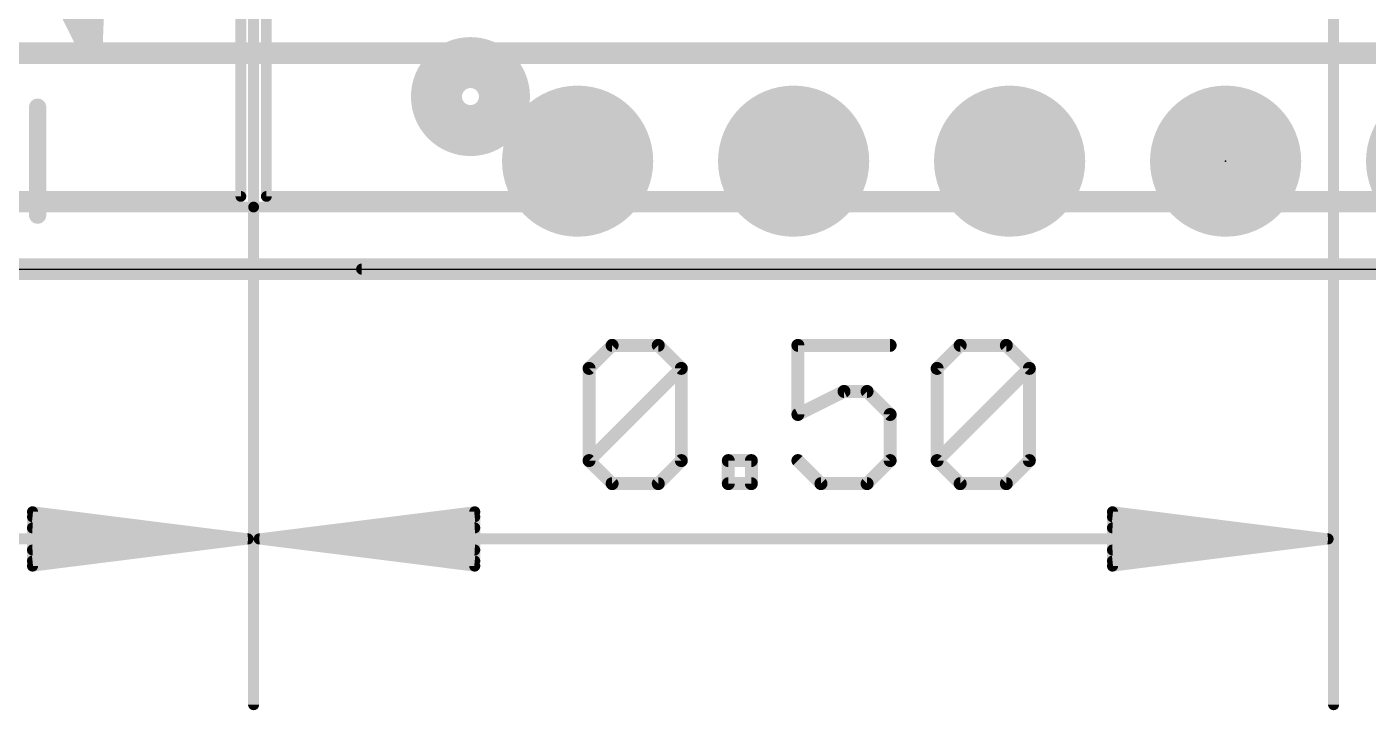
# Model space of a CAD drawing. Extents: x -25.5 to 33.9, y -16.6 to 18.1.
# Drawn here: x -2.67 to 13.11, y -16.62 to -8.58 of the extents above; entities that cross this region are included whole.
import ezdxf

# ---------------------------------------------------------------- set-up
doc = ezdxf.new("R2010")
doc.units = 0
for name, color, linetype in [('1', 12, 'CONTINUOUS'), ('16', 132, 'CONTINUOUS'), ('17', 110, 'CONTINUOUS'), ('20', 53, 'CONTINUOUS'), ('21', 40, 'CONTINUOUS'), ('24', 53, 'CONTINUOUS'), ('47', 253, 'CONTINUOUS'), ('51', 253, 'CONTINUOUS'), ('52', 4, 'CONTINUOUS')]:
    doc.layers.add(name, color=color, linetype=linetype)

# ---------------------------------------------------------------- blocks, each defined once
blk = doc.blocks.new('RECT')
blk.add_solid([(-0.5, -0.5), (0.5, -0.5), (-0.5, 0.5), (0.5, 0.5)])
blk = doc.blocks.new('ROUNDP')
at = {"const_width": 0.5}
blk.add_lwpolyline([(0, -0.25, 1), (0, 0.25, 1), (0, -0.25)], format="xyb", dxfattribs=at)

msp = doc.modelspace()

# ---------------------------------------------------------------- linework, layer by layer
at = {"layer": '1', "const_width": 0.254}
for points in [[(-15.748, -8.89), (23.749, -8.89)], [(25.4, -11.43), (-25.4, -11.43)]]:
    msp.add_lwpolyline(points, dxfattribs=at)
at = {"layer": '16', "const_width": 0.254}
for points in [[(-1.778, -5.588), (-1.905, -8.89)], [(-1.905, -8.89), (-2.54, -7.62)], [(25.4, -11.43), (-25.4, -11.43)]]:
    msp.add_lwpolyline(points, dxfattribs=at)
at = {"layer": '16', "const_width": 0.127}
for points in [[(-1.9685, -8.8876, 1), (-1.8415, -8.8924)], [(-1.9618, -8.9184, 1), (-1.8482, -8.8616)]]:
    msp.add_lwpolyline(points, format="xyb", dxfattribs=at)
at = {"layer": '20'}
msp.add_line((-24.13, -11.43), (24.13, -11.43), dxfattribs=at)
at = {"layer": '21', "const_width": 0.127}
for points in [[(0, 10.7), (0, -10.7)], [(0, -10.7), (0, 10.7)], [(0, -10.7), (-25.4, -10.7)], [(25.4, -10.7), (0, -10.7)]]:
    msp.add_lwpolyline(points, dxfattribs=at)
at = {"layer": '21'}
for points, const_width in [([(2.55, -9.7, 1), (2.55, -9.1, 1), (2.55, -9.7)], 0.8), ([(0, -10.6683, 1), (0, -10.7318)], 0.0635), ([(-0.0318, -10.7, 1), (0.0318, -10.7)], 0.0635), ([(-0.0318, -10.7, 1), (0.0318, -10.7)], 0.0635), ([(0, -10.7318, 1), (0, -10.6683)], 0.0635)]:
    msp.add_lwpolyline(points, format="xyb", dxfattribs=dict(at, const_width=const_width))
at = {"layer": '24'}
msp.add_point((11.43, -10.16), dxfattribs=at)
at = {"layer": '47'}
for points, const_width in [([(0, 0), (0, -16.555)], 0.13), ([(0, 0), (0, -16.555)], 0.13), ([(12.7, 0), (12.7, -16.555)], 0.13), ([(1.27, -11.43), (33.827, -11.43)], 0.13), ([(3.9448, -12.5985), (4.216, -12.3273)], 0.1524), ([(4.216, -12.3273), (4.7583, -12.3273)], 0.1524), ([(4.7583, -12.3273), (5.0295, -12.5985)], 0.1524), ([(7.4852, -12.3273), (6.4005, -12.3273)], 0.1524), ([(6.4005, -12.3273), (6.4005, -13.1408)], 0.1524), ([(8.0377, -12.5985), (8.3089, -12.3273)], 0.1524), ([(8.3089, -12.3273), (8.8512, -12.3273)], 0.1524), ([(8.8512, -12.3273), (9.1224, -12.5985)], 0.1524), ([(3.9448, -13.6831), (3.9448, -12.5985)], 0.1524), ([(3.9448, -13.6831), (5.0295, -12.5985)], 0.1524), ([(5.0295, -12.5985), (5.0295, -13.6831)], 0.1524), ([(8.0377, -13.6831), (8.0377, -12.5985)], 0.1524), ([(8.0377, -13.6831), (9.1224, -12.5985)], 0.1524), ([(9.1224, -12.5985), (9.1224, -13.6831)], 0.1524), ([(6.4005, -13.1408), (6.9429, -12.8696)], 0.1524), ([(6.9429, -12.8696), (7.214, -12.8696)], 0.1524), ([(7.214, -12.8696), (7.4852, -13.1408)], 0.1524), ([(7.4852, -13.1408), (7.4852, -13.6831)], 0.1524), ([(4.216, -13.9543), (3.9448, -13.6831)], 0.1524), ([(5.0295, -13.6831), (4.7583, -13.9543)], 0.1524), ([(5.582, -13.9543), (5.582, -13.6831)], 0.1524), ([(5.582, -13.6831), (5.8531, -13.6831)], 0.1524), ([(5.8531, -13.6831), (5.8531, -13.9543)], 0.1524), ([(6.6717, -13.9543), (6.4005, -13.6831)], 0.1524), ([(7.4852, -13.6831), (7.214, -13.9543)], 0.1524), ([(8.3089, -13.9543), (8.0377, -13.6831)], 0.1524), ([(9.1224, -13.6831), (8.8512, -13.9543)], 0.1524), ([(4.7583, -13.9543), (4.216, -13.9543)], 0.1524), ([(5.8531, -13.9543), (5.582, -13.9543)], 0.1524), ([(7.214, -13.9543), (6.6717, -13.9543)], 0.1524), ([(8.8512, -13.9543), (8.3089, -13.9543)], 0.1524), ([(-0.065, -14.605), (-2.6, -14.2858)], 0.13), ([(-2.6, -14.2858), (-2.6, -14.9242)], 0.13), ([(-0.065, -14.605), (-2.6, -14.345)], 0.13), ([(0.065, -14.605), (2.6, -14.2858)], 0.13), ([(0.065, -14.605), (2.6, -14.345)], 0.13), ([(2.6, -14.2858), (2.6, -14.9242)], 0.13), ([(12.635, -14.605), (10.1, -14.2858)], 0.13), ([(10.1, -14.2858), (10.1, -14.9242)], 0.13), ([(12.635, -14.605), (10.1, -14.345)], 0.13), ([(-0.065, -14.605), (-2.6, -14.475)], 0.13), ([(0.065, -14.605), (2.6, -14.475)], 0.13), ([(12.635, -14.605), (10.1, -14.475)], 0.13), ([(-12.635, -14.605), (-0.065, -14.605)], 0.13), ([(-2.6, -14.9242), (-0.065, -14.605)], 0.13), ([(-2.6, -14.735), (-0.065, -14.605)], 0.13), ([(-2.6, -14.865), (-0.065, -14.605)], 0.13), ([(0.065, -14.605), (12.635, -14.605)], 0.13), ([(2.6, -14.9242), (0.065, -14.605)], 0.13), ([(2.6, -14.735), (0.065, -14.605)], 0.13), ([(2.6, -14.865), (0.065, -14.605)], 0.13), ([(10.1, -14.9242), (12.635, -14.605)], 0.13), ([(10.1, -14.735), (12.635, -14.605)], 0.13), ([(10.1, -14.865), (12.635, -14.605)], 0.13)]:
    msp.add_lwpolyline(points, dxfattribs=dict(at, const_width=const_width))
for points, const_width in [([(1.27, -11.3975, 1), (1.27, -11.4625)], 0.065), ([(4.216, -12.2892, 1), (4.216, -12.3654)], 0.0762), ([(4.2429, -12.3543, 1), (4.189, -12.3004)], 0.0762), ([(4.7852, -12.3004, 1), (4.7314, -12.3543)], 0.0762), ([(4.7583, -12.3654, 1), (4.7583, -12.2892)], 0.0762), ([(6.4005, -12.2892, 1), (6.4005, -12.3654)], 0.0762), ([(6.4386, -12.3273, 1), (6.3624, -12.3273)], 0.0762), ([(7.4852, -12.3654, 1), (7.4852, -12.2892)], 0.0762), ([(8.3089, -12.2892, 1), (8.3089, -12.3654)], 0.0762), ([(8.3358, -12.3543, 1), (8.2819, -12.3004)], 0.0762), ([(8.8781, -12.3004, 1), (8.8243, -12.3543)], 0.0762), ([(8.8512, -12.3654, 1), (8.8512, -12.2892)], 0.0762), ([(3.9829, -12.5985, 1), (3.9067, -12.5985)], 0.0762), ([(3.9179, -12.5715, 1), (3.9718, -12.6254)], 0.0762), ([(5.0676, -12.5985, 1), (4.9914, -12.5985)], 0.0762), ([(5.0564, -12.6254, 1), (5.0025, -12.5715)], 0.0762), ([(5.0025, -12.6254, 1), (5.0564, -12.5715)], 0.0762), ([(8.0758, -12.5985, 1), (7.9996, -12.5985)], 0.0762), ([(8.0108, -12.5715, 1), (8.0646, -12.6254)], 0.0762), ([(9.1605, -12.5985, 1), (9.0843, -12.5985)], 0.0762), ([(9.1493, -12.6254, 1), (9.0954, -12.5715)], 0.0762), ([(9.0954, -12.6254, 1), (9.1493, -12.5715)], 0.0762), ([(6.9429, -12.8315, 1), (6.9429, -12.9077)], 0.0762), ([(6.9599, -12.9037, 1), (6.9258, -12.8356)], 0.0762), ([(7.241, -12.8427, 1), (7.1871, -12.8966)], 0.0762), ([(7.214, -12.9077, 1), (7.214, -12.8315)], 0.0762), ([(6.3835, -13.1067, 1), (6.4176, -13.1749)], 0.0762), ([(7.5233, -13.1408, 1), (7.4471, -13.1408)], 0.0762), ([(7.4583, -13.1677, 1), (7.5121, -13.1139)], 0.0762), ([(6.3624, -13.1408, 1), (6.4386, -13.1408)], 0.0762), ([(3.9718, -13.6562, 1), (3.9179, -13.7101)], 0.0762), ([(3.9179, -13.6562, 1), (3.9718, -13.7101)], 0.0762), ([(3.9067, -13.6831, 1), (3.9829, -13.6831)], 0.0762), ([(4.9914, -13.6831, 1), (5.0676, -13.6831)], 0.0762), ([(5.0564, -13.7101, 1), (5.0025, -13.6562)], 0.0762), ([(5.6201, -13.6831, 1), (5.5439, -13.6831)], 0.0762), ([(5.582, -13.645, 1), (5.582, -13.7212)], 0.0762), ([(5.8912, -13.6831, 1), (5.815, -13.6831)], 0.0762), ([(5.8531, -13.7212, 1), (5.8531, -13.645)], 0.0762), ([(6.4275, -13.6562, 1), (6.3736, -13.7101)], 0.0762), ([(7.4471, -13.6831, 1), (7.5233, -13.6831)], 0.0762), ([(7.5121, -13.7101, 1), (7.4583, -13.6562)], 0.0762), ([(8.0646, -13.6562, 1), (8.0108, -13.7101)], 0.0762), ([(8.0108, -13.6562, 1), (8.0646, -13.7101)], 0.0762), ([(7.9996, -13.6831, 1), (8.0758, -13.6831)], 0.0762), ([(9.0843, -13.6831, 1), (9.1605, -13.6831)], 0.0762), ([(9.1493, -13.7101, 1), (9.0954, -13.6562)], 0.0762), ([(4.216, -13.9162, 1), (4.216, -13.9924)], 0.0762), ([(4.7583, -13.9924, 1), (4.7583, -13.9162)], 0.0762), ([(5.582, -13.9162, 1), (5.582, -13.9924)], 0.0762), ([(5.8531, -13.9924, 1), (5.8531, -13.9162)], 0.0762), ([(6.6717, -13.9162, 1), (6.6717, -13.9924)], 0.0762), ([(7.214, -13.9924, 1), (7.214, -13.9162)], 0.0762), ([(8.3089, -13.9162, 1), (8.3089, -13.9924)], 0.0762), ([(8.8512, -13.9924, 1), (8.8512, -13.9162)], 0.0762), ([(4.189, -13.9812, 1), (4.2429, -13.9274)], 0.0762), ([(4.7314, -13.9274, 1), (4.7852, -13.9812)], 0.0762), ([(5.5439, -13.9543, 1), (5.6201, -13.9543)], 0.0762), ([(5.815, -13.9543, 1), (5.8912, -13.9543)], 0.0762), ([(6.6448, -13.9812, 1), (6.6986, -13.9274)], 0.0762), ([(7.1871, -13.9274, 1), (7.241, -13.9812)], 0.0762), ([(8.2819, -13.9812, 1), (8.3358, -13.9274)], 0.0762), ([(8.8243, -13.9274, 1), (8.8781, -13.9812)], 0.0762), ([(-2.5959, -14.2535, 1), (-2.6041, -14.318)], 0.065), ([(-2.5675, -14.2858, 1), (-2.6325, -14.2858)], 0.065), ([(-2.5967, -14.3127, 1), (-2.6033, -14.3773)], 0.065), ([(2.6325, -14.2858, 1), (2.5675, -14.2858)], 0.065), ([(2.6041, -14.318, 1), (2.5959, -14.2535)], 0.065), ([(2.6033, -14.3773, 1), (2.5967, -14.3127)], 0.065), ([(10.1041, -14.2535, 1), (10.0959, -14.318)], 0.065), ([(10.1325, -14.2858, 1), (10.0675, -14.2858)], 0.065), ([(10.1033, -14.3127, 1), (10.0967, -14.3773)], 0.065), ([(-2.5983, -14.4425, 1), (-2.6017, -14.5075)], 0.065), ([(2.6017, -14.5075, 1), (2.5983, -14.4425)], 0.065), ([(10.1017, -14.4425, 1), (10.0983, -14.5075)], 0.065), ([(-0.0609, -14.6372, 1), (-0.0691, -14.5728)], 0.065), ([(-0.0691, -14.6372, 1), (-0.0609, -14.5728)], 0.065), ([(-0.0617, -14.6373, 1), (-0.0683, -14.5727)], 0.065), ([(-0.0683, -14.6373, 1), (-0.0617, -14.5727)], 0.065), ([(-0.0667, -14.6375, 1), (-0.0633, -14.5725)], 0.065), ([(-0.0633, -14.6375, 1), (-0.0667, -14.5725)], 0.065), ([(-0.065, -14.6375, 1), (-0.065, -14.5725)], 0.065), ([(0.065, -14.5725, 1), (0.065, -14.6375)], 0.065), ([(0.0691, -14.5728, 1), (0.0609, -14.6372)], 0.065), ([(0.0633, -14.5725, 1), (0.0667, -14.6375)], 0.065), ([(0.0667, -14.5725, 1), (0.0633, -14.6375)], 0.065), ([(0.0683, -14.5727, 1), (0.0617, -14.6373)], 0.065), ([(0.0617, -14.5727, 1), (0.0683, -14.6373)], 0.065), ([(0.0609, -14.5728, 1), (0.0691, -14.6372)], 0.065), ([(12.6391, -14.6372, 1), (12.6309, -14.5728)], 0.065), ([(12.6309, -14.6372, 1), (12.6391, -14.5728)], 0.065), ([(12.6383, -14.6373, 1), (12.6317, -14.5727)], 0.065), ([(12.6317, -14.6373, 1), (12.6383, -14.5727)], 0.065), ([(12.6333, -14.6375, 1), (12.6367, -14.5725)], 0.065), ([(12.6367, -14.6375, 1), (12.6333, -14.5725)], 0.065), ([(12.635, -14.6375, 1), (12.635, -14.5725)], 0.065), ([(-2.6017, -14.7025, 1), (-2.5983, -14.7675)], 0.065), ([(-2.6033, -14.8327, 1), (-2.5967, -14.8973)], 0.065), ([(2.5967, -14.8973, 1), (2.6033, -14.8327)], 0.065), ([(2.5983, -14.7675, 1), (2.6017, -14.7025)], 0.065), ([(10.0983, -14.7025, 1), (10.1017, -14.7675)], 0.065), ([(10.0967, -14.8327, 1), (10.1033, -14.8973)], 0.065), ([(-2.6041, -14.892, 1), (-2.5959, -14.9565)], 0.065), ([(-2.6325, -14.9242, 1), (-2.5675, -14.9242)], 0.065), ([(2.5675, -14.9242, 1), (2.6325, -14.9242)], 0.065), ([(2.5959, -14.9565, 1), (2.6041, -14.892)], 0.065), ([(10.0959, -14.892, 1), (10.1041, -14.9565)], 0.065), ([(10.0675, -14.9242, 1), (10.1325, -14.9242)], 0.065), ([(-0.0325, -16.555, 1), (0.0325, -16.555)], 0.065), ([(-0.0325, -16.555, 1), (0.0325, -16.555)], 0.065), ([(12.6675, -16.555, 1), (12.7325, -16.555)], 0.065)]:
    msp.add_lwpolyline(points, format="xyb", dxfattribs=dict(at, const_width=const_width))
at = {"layer": '51', "const_width": 0.127}
for points in [[(-0.15, 10.575), (-0.15, -10.575)], [(0.15, -10.575), (0.15, 10.575)], [(-0.15, -10.575), (-25.25, -10.575)], [(25.25, -10.575), (0.15, -10.575)]]:
    msp.add_lwpolyline(points, dxfattribs=at)
at = {"layer": '51', "const_width": 0.0635}
for points in [[(-0.1817, -10.575, 1), (-0.1182, -10.575)], [(-0.15, -10.6068, 1), (-0.15, -10.5433)], [(0.1182, -10.575, 1), (0.1817, -10.575)], [(0.15, -10.5433, 1), (0.15, -10.6068)]]:
    msp.add_lwpolyline(points, format="xyb", dxfattribs=at)
at = {"layer": '52', "const_width": 0.2032}
msp.add_lwpolyline([(-2.54, -9.525), (-2.54, -10.795)], dxfattribs=at)
at = {"layer": '52', "const_width": 0.1016}
for points in [[(-2.4892, -9.525, 1), (-2.5908, -9.525)], [(-2.5908, -10.795, 1), (-2.4892, -10.795)]]:
    msp.add_lwpolyline(points, format="xyb", dxfattribs=at)

# ---------------------------------------------------------------- block references
at = {"layer": '17', "xscale": 1.778, "yscale": 1.778, "rotation": 90}
for p in [(3.81, -10.16), (3.81, -10.16), (6.35, -10.16), (6.35, -10.16), (8.89, -10.16), (8.89, -10.16), (11.43, -10.16), (11.43, -10.16), (13.97, -10.16), (13.97, -10.16)]:
    msp.add_blockref('ROUNDP', p, dxfattribs=at)
at = {"layer": '52', "xscale": 0.508, "yscale": 0.508, "rotation": 180}
for p in [(3.81, -10.16), (6.35, -10.16), (8.89, -10.16), (11.43, -10.16)]:
    msp.add_blockref('RECT', p, dxfattribs=at)

doc.saveas('drawing.dxf')
